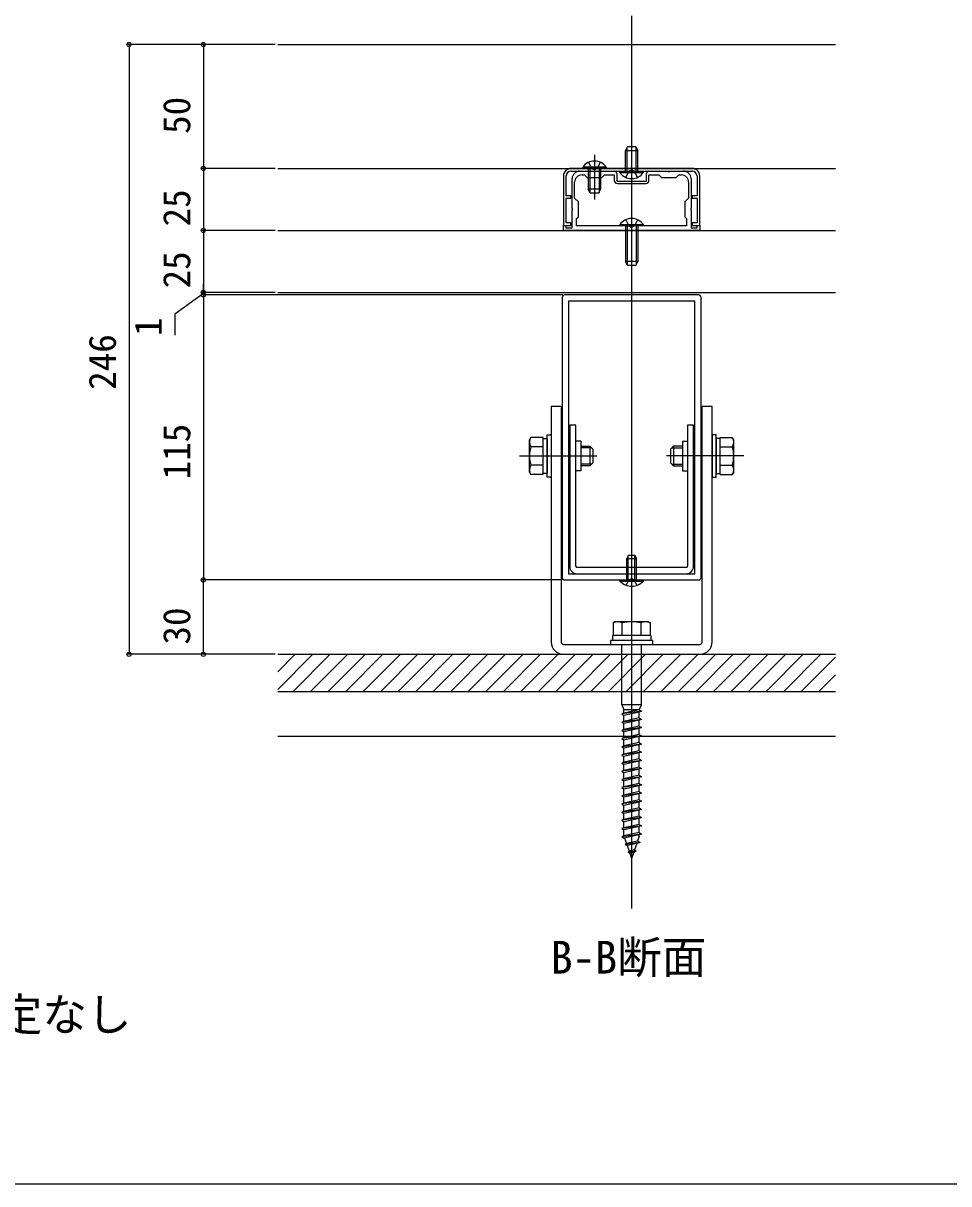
# Model space of a CAD drawing. Units: millimetres, scale not verified. Extents: x -875 to 875, y -1307 to 1299.
# Drawn here: x -156.9 to 216.6, y -1306.9 to -838.7 of the extents above; entities that cross this region are included whole.
import ezdxf
from ezdxf.enums import TextEntityAlignment as Align

# ---------------------------------------------------------------- set-up
doc = ezdxf.new("R2010")
doc.units = ezdxf.units.MM
doc.header["$LTSCALE"] = 4
for name, color, linetype in [('0-1_USER1', 3, 'Continuous'), ('0-2_YKK_11', 7, 'Continuous'), ('0-3_YKK_12', 2, 'Continuous'), ('0-4_YKK_13', 4, 'Continuous'), ('0-5_YKK_D', 6, 'Continuous'), ('0-6_YKK_ZWAK', 7, 'Continuous'), ('0-7_YSS_K', 3, 'Continuous')]:
    doc.layers.add(name, color=color, linetype=linetype)
doc.styles.add('ＭＳ ゴシック', font='')
doc.styles.get('ＭＳ ゴシック').set_extended_font_data('MS Gothic')

msp = doc.modelspace()

# ---------------------------------------------------------------- linework, layer by layer
at = {"layer": '0-2_YKK_11'}
for p, q in [((113.117, -897.291), (64.117, -897.291)), ((113.117, -897.291), (64.117, -897.291)), ((64.117, -898.391), (113.117, -898.391)), ((64.117, -898.391), (113.117, -898.391)), ((82.917, -903.391), (94.317, -903.391)), ((60.617, -949.291), (60.617, -1062.291)), ((115.617, -948.291), (61.617, -948.291)), ((116.617, -1062.291), (116.617, -949.291)), ((61.617, -1063.291), (115.617, -1063.291))]:
    msp.add_line(p, q, dxfattribs=at)
for points in [[(67.617, -898.391), (73.159, -898.391), (73.342, -898.511), (73.892, -898.511), (74.076, -898.391), (81.617, -898.391)], [(95.617, -898.391), (103.159, -898.391), (103.342, -898.511), (103.892, -898.511), (104.076, -898.391), (109.617, -898.391)], [(61.117, -900.291), (61.117, -920.291), (64.117, -920.291), (64.117, -919.291), (62.217, -919.291), (62.217, -909.29), (64.117, -909.29), (64.117, -908.29), (62.217, -908.29), (62.217, -900.291)], [(61.117, -900.291), (61.117, -920.291), (64.117, -920.291), (64.117, -919.291), (62.217, -919.291), (62.217, -909.29), (64.117, -909.29), (64.117, -908.29), (62.217, -908.29), (62.217, -900.291)], [(116.117, -922.291), (61.117, -922.291), (61.117, -920.291), (62.117, -920.291), (62.117, -921.291), (64.617, -921.291), (64.617, -914.249), (64.737, -914.066), (64.737, -913.516), (64.617, -913.333), (64.617, -901.391)], [(110.817, -920.491), (66.417, -920.491), (66.417, -917.491), (67.117, -916.791), (67.117, -910.791), (65.617, -909.291), (65.617, -902.891)], [(68.617, -899.891), (69.617, -899.891), (70.617, -900.891), (76.617, -900.891), (77.617, -899.891), (81.617, -899.891), (81.617, -902.091)], [(82.617, -899.391), (82.617, -902.391), (94.617, -902.391), (94.617, -899.391)], [(95.617, -902.091), (95.617, -899.891), (99.617, -899.891), (100.617, -900.891), (106.617, -900.891), (107.617, -899.891), (108.617, -899.891)], [(111.617, -902.891), (111.617, -909.291), (110.117, -910.791), (110.117, -916.791), (110.817, -917.491), (110.817, -920.491)], [(112.617, -901.391), (112.617, -913.333), (112.497, -913.516), (112.497, -914.066), (112.617, -914.249), (112.617, -921.291), (115.117, -921.291), (115.117, -920.291), (116.117, -920.291), (116.117, -922.291)], [(115.017, -900.291), (115.017, -908.29), (113.117, -908.29), (113.117, -909.29), (115.017, -909.29), (115.017, -919.291), (113.117, -919.291), (113.117, -920.291), (116.117, -920.291), (116.117, -900.291)], [(115.017, -900.291), (115.017, -908.29), (113.117, -908.29), (113.117, -909.29), (115.017, -909.29), (115.017, -919.291), (113.117, -919.291), (113.117, -920.291), (116.117, -920.291), (116.117, -900.291)]]:
    msp.add_lwpolyline(points, dxfattribs=at)
msp.add_lwpolyline([(114.117, -1060.791), (114.117, -950.791), (63.117, -950.791), (63.117, -1060.791)], close=True, dxfattribs=at)
for centre, radius, start, end in [((64.117, -900.291), 3, 90.00001, 179.99999), ((64.117, -900.291), 3, 90.00001, 179.99999), ((64.117, -900.291), 1.9, 90.00037, 180.00035), ((64.117, -900.291), 1.9, 90.00037, 180.00035), ((67.617, -901.391), 3, 90.00001, 179.99999), ((81.617, -899.391), 1, 0.00001, 89.99999), ((95.617, -899.391), 1, 90.00001, 179.99999), ((109.617, -901.391), 3, 0.00001, 89.99999), ((113.117, -900.291), 3, 0.00001, 89.99999), ((113.117, -900.291), 3, 0.00001, 89.99999), ((113.117, -900.291), 1.9, 0.00001, 89.99999), ((113.117, -900.291), 1.9, 0.00001, 89.99999), ((68.617, -902.891), 3, 90.00001, 179.99999), ((82.917, -902.091), 1.3, 180.00001, 269.99999), ((94.317, -902.091), 1.3, 270.00001, 359.99999), ((108.617, -902.891), 3, 0.00001, 89.99999), ((61.617, -949.291), 1, 90.00001, 179.99999), ((115.617, -949.291), 1, 0.00001, 89.99999), ((61.617, -1062.291), 1, 180.00001, 269.99999), ((115.617, -1062.291), 1, 270.00001, 359.99999)]:
    msp.add_arc(centre, radius, start, end, dxfattribs=at)
at = {"layer": '0-3_YKK_12'}
for p, q in [((88.617, -835.759), (88.617, -1195.791)), ((-54.231, -847.291), (170.843, -847.291)), ((-54.231, -897.291), (170.843, -897.291)), ((88.617, -916.395), (88.617, -931.691)), ((-54.231, -922.291), (170.843, -922.291)), ((-54.231, -947.291), (170.843, -947.291)), ((43.323, -1013.291), (74.511, -1013.291)), ((133.911, -1013.291), (102.723, -1013.291))]:
    msp.add_line(p, q, dxfattribs=at)
at = {"layer": '0-4_YKK_13'}
for p, q in [((86.917, -888.391), (86.117, -890.091)), ((86.772, -898.391), (86.772, -888.701)), ((86.917, -888.391), (90.317, -888.391)), ((90.317, -888.391), (91.117, -890.091)), ((90.463, -898.391), (90.463, -888.701)), ((73.617, -891.791), (73.617, -909.791)), ((91.117, -898.391), (91.117, -890.091)), ((78.367, -897.291), (68.867, -897.291)), ((71.117, -897.291), (71.117, -905.591)), ((71.772, -897.291), (71.772, -906.981)), ((75.463, -897.291), (75.463, -906.981)), ((78.367, -896.782), (78.367, -897.291)), ((83.867, -898.9), (83.867, -898.391)), ((83.867, -898.391), (93.367, -898.391)), ((71.917, -907.291), (71.117, -905.591)), ((75.317, -907.291), (71.917, -907.291)), ((75.317, -907.291), (76.117, -905.591)), ((88.617, -912.491), (88.617, -941.491)), ((93.367, -920.491), (83.867, -920.491)), ((86.117, -920.491), (86.117, -934.791)), ((86.772, -920.491), (86.772, -936.181)), ((90.463, -920.491), (90.463, -936.181)), ((93.367, -919.982), (93.367, -920.491)), ((86.917, -936.491), (86.117, -934.791)), ((90.317, -936.491), (91.117, -934.791)), ((90.317, -936.491), (86.917, -936.491)), ((60.117, -993.291), (60.117, -1088.291)), ((117.117, -1088.291), (117.117, -993.291)), ((66.117, -1057.791), (66.117, -1000.791)), ((113.617, -1000.791), (111.117, -1000.791)), ((111.117, -1000.791), (111.117, -1057.791)), ((113.617, -1057.791), (113.617, -1000.791)), ((47.417, -1006.791), (47.998, -1005.785)), ((52.917, -1005.785), (47.998, -1005.785)), ((52.917, -1020.796), (52.917, -1005.785)), ((124.317, -1005.785), (129.237, -1005.785)), ((124.317, -1020.796), (124.317, -1005.785)), ((129.817, -1006.791), (129.237, -1005.785)), ((47.417, -1019.791), (47.417, -1006.791)), ((52.917, -1009.538), (47.998, -1009.538)), ((52.917, -1017.291), (52.917, -1009.291)), ((68.117, -1007.291), (66.117, -1007.291)), ((68.117, -1007.291), (68.117, -1019.291)), ((68.117, -1009.291), (71.717, -1009.291)), ((72.365, -1009.939), (68.117, -1009.939)), ((71.717, -1009.291), (71.717, -1017.291)), ((72.917, -1010.491), (71.717, -1009.291)), ((72.917, -1010.491), (72.917, -1016.091)), ((104.317, -1010.491), (105.517, -1009.291)), ((104.317, -1010.491), (104.317, -1016.091)), ((104.869, -1009.939), (109.117, -1009.939)), ((105.517, -1009.291), (105.517, -1017.291)), ((109.117, -1009.291), (105.517, -1009.291)), ((109.117, -1007.291), (109.117, -1019.291)), ((109.117, -1007.291), (111.117, -1007.291)), ((124.317, -1017.291), (124.317, -1009.291)), ((124.317, -1009.538), (129.237, -1009.538)), ((129.817, -1019.791), (129.817, -1006.791)), ((47.417, -1019.791), (47.998, -1020.796)), ((52.917, -1017.044), (47.998, -1017.044)), ((68.117, -1019.291), (66.117, -1019.291)), ((72.365, -1016.643), (68.117, -1016.643)), ((71.717, -1017.291), (68.117, -1017.291)), ((72.917, -1016.091), (71.717, -1017.291)), ((104.317, -1016.091), (105.517, -1017.291)), ((104.869, -1016.643), (109.117, -1016.643)), ((105.517, -1017.291), (109.117, -1017.291)), ((109.117, -1019.291), (111.117, -1019.291)), ((124.317, -1017.044), (129.237, -1017.044)), ((129.817, -1019.791), (129.237, -1020.796)), ((52.917, -1020.796), (47.998, -1020.796)), ((124.317, -1020.796), (129.237, -1020.796)), ((87.317, -1053.291), (86.617, -1054.691)), ((87.317, -1053.291), (89.917, -1053.291)), ((89.917, -1053.291), (90.617, -1054.691)), ((110.617, -1058.291), (66.617, -1058.291)), ((66.617, -1060.791), (110.617, -1060.791)), ((83.867, -1063.8), (83.867, -1063.291)), ((83.867, -1063.291), (93.367, -1063.291)), ((81.867, -1080.191), (81.117, -1080.624)), ((81.117, -1080.624), (81.117, -1085.691)), ((95.367, -1080.191), (81.867, -1080.191)), ((84.859, -1085.691), (84.859, -1080.624)), ((92.376, -1080.624), (92.376, -1085.691)), ((95.367, -1080.191), (96.117, -1080.624)), ((96.117, -1080.624), (96.117, -1085.691)), ((96.317, -1085.691), (80.917, -1085.691)), ((80.917, -1085.691), (80.917, -1087.691)), ((96.117, -1085.691), (81.117, -1085.691)), ((96.317, -1085.691), (96.317, -1087.691)), ((61.117, -1089.291), (116.117, -1089.291)), ((84.617, -1113.691), (84.617, -1089.291)), ((92.617, -1113.691), (92.617, -1089.291)), ((61.117, -1093.291), (116.117, -1093.291)), ((92.617, -1113.691), (84.617, -1113.691)), ((84.617, -1113.691), (85.517, -1115.691)), ((91.717, -1115.691), (92.617, -1113.691)), ((92.617, -1116.291), (84.617, -1117.369)), ((91.717, -1115.691), (85.517, -1115.691)), ((85.517, -1117.069), (85.517, -1115.691)), ((91.717, -1116.591), (85.517, -1117.969)), ((85.517, -1120.369), (85.517, -1117.969)), ((91.717, -1118.991), (91.717, -1116.591)), ((92.617, -1119.591), (84.617, -1120.669)), ((92.617, -1122.891), (84.617, -1123.969)), ((91.717, -1119.891), (85.517, -1121.269)), ((85.517, -1123.669), (85.517, -1121.269)), ((91.717, -1123.191), (85.517, -1124.569)), ((91.717, -1122.291), (91.717, -1119.891)), ((91.717, -1125.591), (91.717, -1123.191)), ((92.617, -1126.191), (84.617, -1127.269)), ((85.517, -1126.969), (85.517, -1124.569)), ((91.717, -1126.491), (85.517, -1127.869)), ((85.517, -1130.269), (85.517, -1127.869)), ((91.717, -1128.891), (91.717, -1126.491)), ((92.617, -1129.491), (84.617, -1130.569)), ((92.617, -1132.811), (84.617, -1133.889)), ((91.717, -1129.791), (85.517, -1131.169)), ((85.517, -1133.569), (85.517, -1131.169)), ((91.717, -1132.191), (91.717, -1129.791)), ((91.717, -1132.191), (92.617, -1132.791)), ((92.617, -1132.811), (91.717, -1133.111)), ((92.617, -1132.791), (92.617, -1132.811)), ((84.617, -1133.869), (84.617, -1133.889)), ((84.617, -1133.889), (85.517, -1134.489)), ((92.617, -1136.091), (84.617, -1137.169)), ((91.717, -1133.111), (85.517, -1134.489)), ((85.517, -1136.869), (85.517, -1134.489)), ((91.717, -1136.391), (85.517, -1137.769)), ((91.717, -1135.491), (91.717, -1133.111)), ((91.717, -1138.791), (91.717, -1136.391)), ((92.617, -1139.391), (84.617, -1140.469)), ((85.517, -1140.169), (85.517, -1137.769)), ((91.717, -1139.691), (85.517, -1141.069)), ((85.517, -1143.469), (85.517, -1141.069)), ((91.717, -1142.091), (91.717, -1139.691)), ((92.617, -1142.691), (84.617, -1143.769)), ((92.617, -1145.991), (84.617, -1147.069)), ((91.717, -1142.991), (85.517, -1144.369)), ((85.517, -1146.769), (85.517, -1144.369)), ((91.717, -1146.291), (85.517, -1147.669)), ((91.717, -1145.391), (91.717, -1142.991)), ((91.717, -1148.691), (91.717, -1146.291)), ((92.617, -1149.291), (84.617, -1150.369)), ((85.517, -1150.069), (85.517, -1147.669)), ((91.717, -1149.591), (85.517, -1150.969)), ((85.517, -1153.369), (85.517, -1150.969)), ((91.717, -1151.991), (91.717, -1149.591)), ((92.617, -1152.591), (84.617, -1153.669)), ((92.617, -1155.891), (84.617, -1156.969)), ((91.717, -1152.891), (85.517, -1154.269)), ((85.517, -1156.669), (85.517, -1154.269)), ((91.717, -1156.191), (85.517, -1157.569)), ((91.717, -1155.291), (91.717, -1152.891)), ((91.717, -1158.591), (91.717, -1156.191)), ((92.617, -1159.191), (84.617, -1160.269)), ((85.517, -1159.969), (85.517, -1157.569)), ((91.717, -1159.491), (85.517, -1160.869)), ((85.517, -1163.269), (85.517, -1160.869)), ((91.717, -1161.891), (91.717, -1159.491)), ((92.617, -1162.491), (84.617, -1163.569)), ((92.617, -1165.791), (84.617, -1166.869)), ((91.717, -1162.791), (85.517, -1164.169)), ((85.517, -1166.569), (85.517, -1164.169)), ((91.717, -1165.191), (91.717, -1162.791)), ((91.717, -1166.091), (85.517, -1167.469)), ((85.767, -1167.413), (86.535, -1169.643)), ((92.053, -1169.167), (86.065, -1169.974)), ((86.535, -1169.643), (86.065, -1169.974)), ((86.065, -1169.974), (86.823, -1170.479)), ((91.045, -1168.64), (86.535, -1169.643)), ((90.709, -1169.615), (86.823, -1170.479)), ((86.823, -1170.479), (87.59, -1172.708)), ((90.709, -1169.615), (89.815, -1172.214)), ((92.053, -1169.167), (90.709, -1169.615)), ((91.717, -1166.688), (91.045, -1168.64)), ((92.053, -1169.167), (91.045, -1168.64)), ((91.717, -1166.688), (91.717, -1166.091)), ((90.507, -1172.675), (87.236, -1173.116)), ((87.59, -1172.708), (87.236, -1173.116)), ((87.236, -1173.116), (87.878, -1173.544)), ((89.815, -1172.214), (87.59, -1172.708)), ((89.479, -1173.188), (87.878, -1173.544)), ((87.878, -1173.544), (88.617, -1175.691)), ((89.479, -1173.188), (88.617, -1175.691)), ((90.507, -1172.675), (89.479, -1173.188)), ((89.815, -1172.214), (90.507, -1172.675))]:
    msp.add_line(p, q, dxfattribs=at)
for points in [[(86.117, -898.391), (86.117, -890.091), (91.117, -890.091)], [(78.367, -896.782), (68.867, -896.782), (68.867, -897.291)], [(76.117, -897.291), (76.117, -905.591), (71.117, -905.591)], [(71.267, -894.791), (72.472, -897.261), (73.617, -897.87)], [(75.967, -894.791), (74.762, -897.261), (73.617, -897.87)], [(83.867, -898.9), (93.367, -898.9), (93.367, -898.391)], [(86.267, -900.891), (87.472, -898.421), (88.617, -897.812)], [(90.967, -900.891), (89.762, -898.421), (88.617, -897.812)], [(93.367, -919.982), (83.867, -919.982), (83.867, -920.491)], [(91.117, -920.491), (91.117, -934.791), (86.117, -934.791)], [(86.267, -917.991), (87.472, -920.461), (88.617, -921.07)], [(90.967, -917.991), (89.762, -920.461), (88.617, -921.07)], [(60.117, -993.291), (56.117, -993.291), (56.117, -1088.291)], [(121.117, -1088.291), (121.117, -993.291), (117.117, -993.291)], [(66.117, -1000.791), (63.617, -1000.791), (63.617, -1057.791)], [(87.272, -1063.291), (87.272, -1057.791), (87.272, -1053.382)], [(89.963, -1063.291), (89.963, -1057.791), (89.963, -1053.382)], [(86.617, -1063.291), (86.617, -1057.791), (86.617, -1054.691), (90.617, -1054.691)], [(90.617, -1063.291), (90.617, -1057.791), (90.617, -1054.691)], [(86.467, -1065.434), (87.472, -1063.374), (88.617, -1062.765)], [(90.767, -1065.434), (89.762, -1063.374), (88.617, -1062.765)], [(83.867, -1063.8), (93.367, -1063.8), (93.367, -1063.291)], [(91.717, -1115.691), (85.517, -1117.069), (84.617, -1117.369), (85.517, -1117.969)], [(91.717, -1118.991), (85.517, -1120.369), (84.617, -1120.669), (85.517, -1121.269)], [(91.717, -1115.691), (92.617, -1116.291), (91.717, -1116.591)], [(91.717, -1118.991), (92.617, -1119.591), (91.717, -1119.891)], [(91.717, -1122.291), (85.517, -1123.669), (84.617, -1123.969), (85.517, -1124.569)], [(91.717, -1122.291), (92.617, -1122.891), (91.717, -1123.191)], [(91.717, -1125.591), (85.517, -1126.969), (84.617, -1127.269), (85.517, -1127.869)], [(91.717, -1125.591), (92.617, -1126.191), (91.717, -1126.491)], [(91.717, -1128.891), (85.517, -1130.269), (84.617, -1130.569), (85.517, -1131.169)], [(91.717, -1132.191), (85.517, -1133.569), (84.617, -1133.869)], [(91.717, -1128.891), (92.617, -1129.491), (91.717, -1129.791)], [(91.717, -1135.491), (85.517, -1136.869), (84.617, -1137.169), (85.517, -1137.769)], [(91.717, -1135.491), (92.617, -1136.091), (91.717, -1136.391)], [(91.717, -1138.791), (85.517, -1140.169), (84.617, -1140.469), (85.517, -1141.069)], [(91.717, -1142.091), (85.517, -1143.469), (84.617, -1143.769), (85.517, -1144.369)], [(91.717, -1138.791), (92.617, -1139.391), (91.717, -1139.691)], [(91.717, -1142.091), (92.617, -1142.691), (91.717, -1142.991)], [(91.717, -1145.391), (85.517, -1146.769), (84.617, -1147.069), (85.517, -1147.669)], [(91.717, -1145.391), (92.617, -1145.991), (91.717, -1146.291)], [(91.717, -1148.691), (85.517, -1150.069), (84.617, -1150.369), (85.517, -1150.969)], [(91.717, -1148.691), (92.617, -1149.291), (91.717, -1149.591)], [(91.717, -1151.991), (85.517, -1153.369), (84.617, -1153.669), (85.517, -1154.269)], [(91.717, -1155.291), (85.517, -1156.669), (84.617, -1156.969), (85.517, -1157.569)], [(91.717, -1151.991), (92.617, -1152.591), (91.717, -1152.891)], [(91.717, -1155.291), (92.617, -1155.891), (91.717, -1156.191)], [(91.717, -1158.591), (85.517, -1159.969), (84.617, -1160.269), (85.517, -1160.869)], [(91.717, -1158.591), (92.617, -1159.191), (91.717, -1159.491)], [(91.717, -1161.891), (85.517, -1163.269), (84.617, -1163.569), (85.517, -1164.169)], [(91.717, -1165.191), (85.517, -1166.569), (84.617, -1166.869), (85.517, -1167.469)], [(91.717, -1161.891), (92.617, -1162.491), (91.717, -1162.791)], [(91.717, -1165.191), (92.617, -1165.791), (91.717, -1166.091)]]:
    msp.add_lwpolyline(points, dxfattribs=at)
for points in [[(54.517, -1006.241), (54.517, -1020.341), (52.917, -1020.341), (52.917, -1006.241)], [(56.117, -1004.791), (56.117, -1021.791), (54.517, -1021.791), (54.517, -1004.791)], [(121.117, -1004.791), (121.117, -1021.791), (122.717, -1021.791), (122.717, -1004.791)], [(122.717, -1006.241), (122.717, -1020.341), (124.317, -1020.341), (124.317, -1006.241)], [(80.117, -1089.291), (97.117, -1089.291), (97.117, -1087.691), (80.117, -1087.691)]]:
    msp.add_lwpolyline(points, close=True, dxfattribs=at)
for centre, radius, start, end in [((73.617, -900.065), 5.774, 34.65097, 145.34903), ((88.617, -895.617), 5.774, 214.65097, 325.34903), ((88.617, -923.265), 5.774, 34.65097, 145.34903), ((50.74, -1007.662), 3.323, 145.61575, 214.38425), ((126.495, -1007.662), 3.323, 325.61575, 34.38425), ((59.837, -1013.291), 12.419, 162.41205, 197.58795), ((117.398, -1013.291), 12.419, 342.41205, 17.58795), ((50.74, -1018.92), 3.323, 145.61575, 214.38425), ((126.495, -1018.92), 3.323, 325.61575, 34.38425), ((66.617, -1057.791), 3, 180, 270), ((66.617, -1057.791), 0.5, 180, 270), ((110.617, -1057.791), 3, 270, 0), ((110.617, -1057.791), 0.5, 270, 0), ((88.617, -1059.13), 6.661, 224.51496, 315.48504), ((82.988, -1084.449), 4.258, 63.93616, 116.06384), ((88.617, -1096.718), 16.527, 76.85543, 103.14457), ((94.246, -1084.449), 4.258, 63.93616, 116.06384), ((61.117, -1088.291), 5, 180, 270), ((61.117, -1088.291), 1, 180, 270), ((116.117, -1088.291), 5, 270, 0), ((116.117, -1088.291), 1, 270, 0)]:
    msp.add_arc(centre, radius, start, end, dxfattribs=at)
at = {"layer": '0-5_YKK_D'}
for p, q in [((-55.231, -847.291), (-115.231, -847.291)), ((-114.231, -847.291), (-114.231, -1093.291)), ((-55.231, -847.291), (-85.231, -847.291)), ((-84.231, -847.291), (-84.231, -897.291)), ((-55.231, -897.291), (-85.231, -897.291)), ((-55.231, -897.291), (-85.231, -897.291)), ((-84.231, -897.291), (-84.231, -922.291)), ((-55.231, -922.291), (-85.231, -922.291)), ((-55.231, -922.291), (-85.231, -922.291)), ((-84.231, -922.291), (-84.231, -947.291)), ((-84.231, -947.291), (-84.231, -943.891)), ((-55.231, -947.291), (-85.231, -947.291)), ((-55.231, -947.291), (-85.231, -947.291)), ((60.878, -948.291), (-85.231, -948.291)), ((60.878, -948.291), (-85.231, -948.291)), ((-84.231, -947.291), (-84.231, -948.291)), ((-84.231, -947.291), (-84.231, -948.291)), ((-84.231, -948.291), (-84.231, -951.691)), ((-84.231, -948.291), (-84.231, -1063.291)), ((60.617, -1063.291), (-85.231, -1063.291)), ((60.617, -1063.291), (-85.231, -1063.291)), ((-84.231, -1093.291), (-84.231, -1063.291)), ((-55.231, -1093.291), (-115.231, -1093.291)), ((-55.231, -1093.291), (-85.231, -1093.291))]:
    msp.add_line(p, q, dxfattribs=at)
msp.add_lwpolyline([(-84.231, -947.791), (-95.731, -956.075), (-95.731, -964.592)], dxfattribs=at)
for centre in [(-114.231, -847.291), (-84.231, -847.291), (-84.231, -897.291), (-84.231, -897.291), (-84.231, -922.291), (-84.231, -922.291), (-84.231, -947.291), (-84.231, -947.291), (-84.231, -948.291), (-84.231, -948.291), (-84.231, -1063.291), (-84.231, -1063.291), (-114.231, -1093.291), (-84.231, -1093.291)]:
    msp.add_circle(centre, 0.85, dxfattribs=at)
at = {"layer": '0-6_YKK_ZWAK'}
msp.add_lwpolyline([(-874.9, -1306.9), (875.1, -1306.9), (875.1, 1243.1)], dxfattribs=at)
at = {"layer": '0-7_YSS_K'}
for p, q in [((-54.231, -1093.291), (170.843, -1093.291)), ((-54.231, -1093.305), (-54.217, -1093.291)), ((-54.231, -1100.376), (-47.146, -1093.291)), ((-54.231, -1107.447), (-40.074, -1093.291)), ((-48.003, -1108.291), (-33.003, -1093.291)), ((-40.932, -1108.291), (-25.932, -1093.291)), ((-33.861, -1108.291), (-18.861, -1093.291)), ((-26.79, -1108.291), (-11.79, -1093.291)), ((-19.719, -1108.291), (-4.719, -1093.291)), ((-12.648, -1108.291), (2.352, -1093.291)), ((-5.577, -1108.291), (9.423, -1093.291)), ((1.494, -1108.291), (16.494, -1093.291)), ((8.565, -1108.291), (23.565, -1093.291)), ((15.636, -1108.291), (30.636, -1093.291)), ((22.707, -1108.291), (37.707, -1093.291)), ((29.778, -1108.291), (44.778, -1093.291)), ((36.849, -1108.291), (51.849, -1093.291)), ((43.92, -1108.291), (58.92, -1093.291)), ((50.992, -1108.291), (65.992, -1093.291)), ((58.063, -1108.291), (73.063, -1093.291)), ((65.134, -1108.291), (80.134, -1093.291)), ((72.205, -1108.291), (87.205, -1093.291)), ((79.276, -1108.291), (94.276, -1093.291)), ((86.347, -1108.291), (101.347, -1093.291)), ((93.418, -1108.291), (108.418, -1093.291)), ((100.489, -1108.291), (115.489, -1093.291)), ((107.56, -1108.291), (122.56, -1093.291)), ((114.631, -1108.291), (129.631, -1093.291)), ((121.702, -1108.291), (136.702, -1093.291)), ((128.773, -1108.291), (143.773, -1093.291)), ((135.844, -1108.291), (150.844, -1093.291)), ((142.915, -1108.291), (157.915, -1093.291)), ((149.987, -1108.291), (164.987, -1093.291)), ((157.058, -1108.291), (170.843, -1094.506)), ((164.129, -1108.291), (170.843, -1101.577)), ((-54.231, -1108.291), (170.843, -1108.291)), ((-54.231, -1126.291), (170.843, -1126.291))]:
    msp.add_line(p, q, dxfattribs=at)

# ---------------------------------------------------------------- texts
at = {"layer": '0-1_USER1', "style": 'ＭＳ ゴシック'}
for s, p in [('B-B断面', (55.856, -1226.053)), ('※ストライプ格子、横板格子、台形格子は設定なし', (-527.355, -1249.195))]:
    msp.add_text(s, height=13.2, dxfattribs=at).set_placement(p, align=Align.BOTTOM_LEFT)
at = {"layer": '0-5_YKK_D', "style": 'ＭＳ ゴシック'}
for s, p in [('50', (-86.231, -883.37)), ('25', (-86.231, -920.7)), ('25', (-86.231, -945.7)), ('1', (-97.731, -964.893)), ('246', (-116.231, -986.612)), ('115', (-86.231, -1022.751)), ('30', (-86.231, -1089.37))]:
    msp.add_text(s, height=11, rotation=90, dxfattribs=at).set_placement(p, align=Align.BOTTOM_LEFT)

doc.saveas('drawing.dxf')
